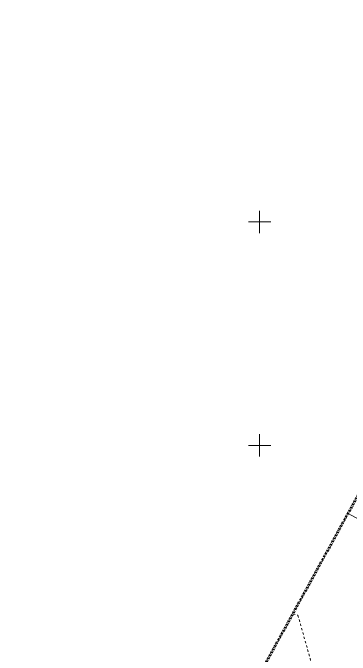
# Model space of a CAD drawing. Extents: x 7449598 to 7450455, y 5563374 to 5564952.
# Drawn here: x 7449794.7 to 7449870.3, y 5563953 to 5564096.8 of the extents above; entities that cross this region are included whole.
import ezdxf

# ---------------------------------------------------------------- set-up
doc = ezdxf.new("R2010")
doc.units = 0
doc.header["$MEASUREMENT"] = 0
doc.linetypes.add('218-500', pattern=[1, 0.5, -0.5])
doc.linetypes.add('DGN Style 4', pattern=[0.686427, 0.343214, -0.171607, 0, -0.171607])
for name, color, linetype, lineweight in [('UWWPO_581', 7, 'Continuous', 0), ('Warstwa 29', 7, 'Continuous', 0), ('Warstwa 60', 7, 'Continuous', 0), ('Warstwa 8', 7, 'Continuous', 0)]:
    doc.layers.add(name, color=color, linetype=linetype, lineweight=lineweight)

msp = doc.modelspace()

# ---------------------------------------------------------------- linework, layer by layer
at = {"layer": 'UWWPO_581', "color": 5, "linetype": 'Continuous', "lineweight": 13, "flags": 128}
msp.add_lwpolyline([(7449869.82, 5563984.74), (7449875.96, 5563981.4)], dxfattribs=at)
at = {"layer": 'Warstwa 29', "color": 96, "linetype": '218-500', "lineweight": 13}
for p, q in [((7449857.48, 5563962.32), (7449858.59, 5563961.98)), ((7449858.59, 5563961.98), (7449866.14, 5563935.19))]:
    msp.add_line(p, q, dxfattribs=at)
at = {"layer": 'Warstwa 60', "color": 7, "linetype": 'Continuous', "lineweight": 13}
for p, q in [((7449850, 5564047.5), (7449850, 5564052.5)), ((7449847.5, 5564050), (7449852.5, 5564050)), ((7449850, 5564000), (7449850, 5564002.5)), ((7449850, 5563997.5), (7449850, 5564002.5)), ((7449847.5, 5564000), (7449852.5, 5564000)), ((7449850, 5563997.5), (7449850, 5564000))]:
    msp.add_line(p, q, dxfattribs=at)
at = {"layer": 'Warstwa 8', "color": 7, "linetype": 'DGN Style 4', "lineweight": 53, "flags": 128}
msp.add_lwpolyline([(7450242.25, 5564757.19), (7450281.76, 5564736.22), (7450381.95, 5564923.76), (7450454.95, 5564884.92), (7450405.4, 5564791.85), (7450392.83, 5564798.55), (7450342.94, 5564703.75), (7450227.05, 5564484.37), (7450154.83, 5564348.79), (7449690.29, 5563497.19), (7449618.91, 5563522.75), (7449629.01, 5563547.14), (7449943.26, 5564118.2), (7449916.28, 5564132.94), (7449953.15, 5564197.69), (7449979.3, 5564183.67), (7450084.83, 5564375.48), (7450052.49, 5564392.85)], close=True, dxfattribs=at)

doc.saveas('drawing.dxf')
